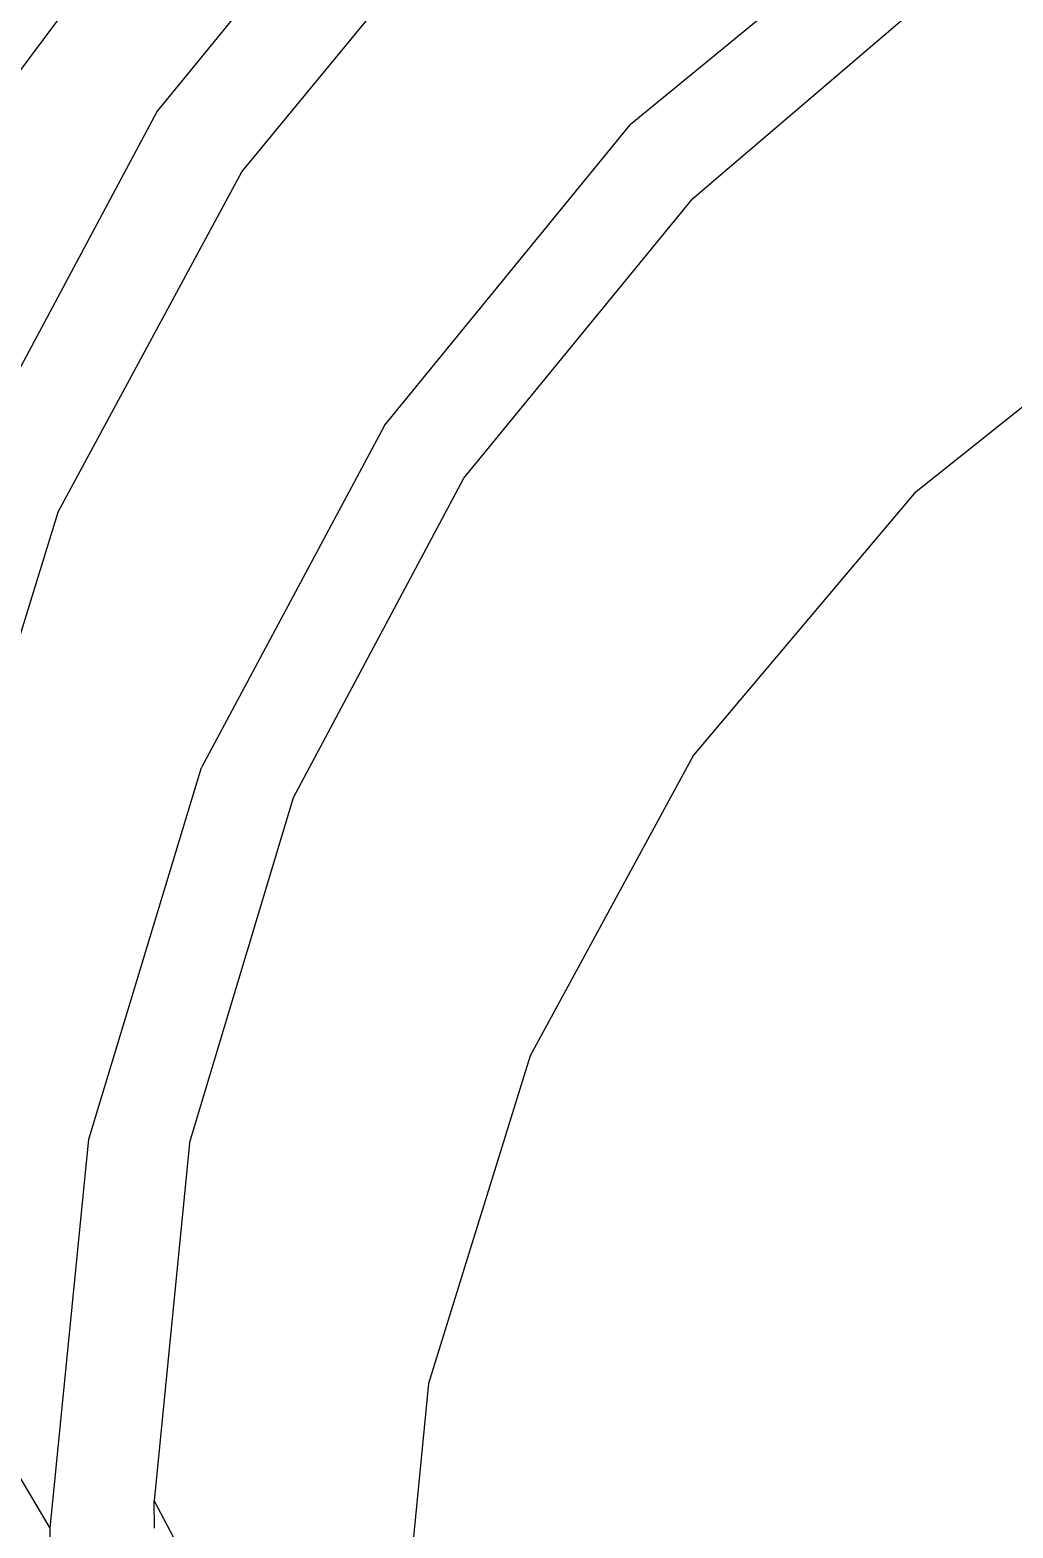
# Model space of a CAD drawing. Extents: x 0 to 153, y -230 to 0.
# Drawn here: x 13.41 to 24.35, y -38.02 to -21.35 of the extents above; entities that cross this region are included whole.
import ezdxf

# ---------------------------------------------------------------- set-up
doc = ezdxf.new("R2010")
doc.units = 0
doc.header["$MEASUREMENT"] = 0
for name, color, linetype in [('Layer1', 252, 'CONTINUOUS'), ('Layer2', 252, 'CONTINUOUS'), ('Layer3', 254, 'CONTINUOUS')]:
    doc.layers.add(name, color=color, linetype=linetype)

msp = doc.modelspace()

# ---------------------------------------------------------------- linework, layer by layer
at = {"layer": 'Layer1', "linetype": 'Continuous', "invisible_edges": 15}
for points in [[(16.827, -18.58, 125.353), (16.827, -18.58, 125.353), (14.592, -21.652, 125.126), (13.506, -19.656, 130.704)], [(16.276, -21.352, 107.578), (16.276, -21.352, 107.578), (16.827, -18.58, 125.353), (14.592, -21.652, 125.126)], [(16.276, -21.352, 107.578), (16.276, -21.352, 107.578), (18.397, -18.874, 107.497), (16.827, -18.58, 125.353)], [(17.006, -22.72, 88.228), (17.006, -22.72, 88.228), (16.276, -21.352, 107.578), (18.397, -18.874, 107.497)], [(18.397, -18.874, 107.497), (18.397, -18.874, 107.497), (17.006, -22.72, 88.228), (19.601, -19.76, 88.154)], [(20.524, -19.82, 85.992), (20.524, -19.82, 85.992), (19.919, -21.45, 83.536), (22.71, -19.091, 83.4)], [(22.71, -19.091, 83.4), (22.71, -19.091, 83.4), (19.919, -21.45, 83.536), (20.811, -22.538, 65.086)], [(23.172, -20.523, 65.045), (23.172, -20.523, 65.045), (20.811, -22.538, 65.086), (22.71, -19.091, 83.4)], [(11.05, -23.411, 158.992), (11.05, -23.411, 158.992), (12.861, -19.203, 221.002), (13.506, -19.656, 130.704)], [(13.506, -19.656, 130.704), (13.506, -19.656, 130.704), (12.898, -20.565, 130.698), (11.05, -23.411, 158.992)], [(14.592, -21.652, 125.126), (14.592, -21.652, 125.126), (12.898, -20.565, 130.698), (13.506, -19.656, 130.704)], [(17.006, -22.72, 88.228), (17.006, -22.72, 88.228), (18.498, -21.915, 85.992), (19.601, -19.76, 88.154)], [(18.498, -21.915, 85.992), (18.498, -21.915, 85.992), (17.568, -24.332, 83.777), (20.524, -19.82, 85.992)], [(17.568, -24.332, 83.777), (17.568, -24.332, 83.777), (19.919, -21.45, 83.536), (20.524, -19.82, 85.992)], [(20.524, -19.82, 85.992), (20.524, -19.82, 85.992), (18.498, -21.915, 85.992), (19.601, -19.76, 88.154)], [(14.592, -21.652, 125.126), (14.592, -21.652, 125.126), (13.212, -22.03, 127.891), (12.898, -20.565, 130.698)], [(23.172, -20.523, 65.045), (23.172, -20.523, 65.045), (20.811, -22.538, 65.086), (22.361, -23.051, 46.27)], [(25.382, -20.825, 46.242), (25.382, -20.825, 46.242), (22.361, -23.051, 46.27), (23.172, -20.523, 65.045)], [(22.612, -23.733, 44.214), (22.612, -23.733, 44.214), (22.361, -23.051, 46.27), (25.382, -20.825, 46.242)], [(24.835, -21.967, 44.214), (24.835, -21.967, 44.214), (22.612, -23.733, 44.214), (25.382, -20.825, 46.242)], [(36.657, -21.097, 2.254), (17.748, -115.146, 2.254), (17.749, -77.244, 2.254)], [(36.657, -21.097, 2.254), (36.657, -208.905, 2.254), (17.748, -115.146, 2.254)], [(36.657, -21.097, 2.254), (17.749, -77.244, 2.254), (17.752, -39.051, 2.254)], [(17.788, -37.896, 2.254), (17.752, -39.049, 2.254), (36.656, -21.095, 2.254)], [(36.563, -21.095, 2.254), (17.887, -36.835, 2.254), (17.788, -37.896, 2.254)], [(36.563, -21.095, 2.254), (36.656, -21.095, 2.254), (17.788, -37.896, 2.254)], [(18.289, -34.654, 2.254), (17.887, -36.835, 2.254), (36.563, -21.095, 2.254)], [(20.648, -29.64, 2.254), (18.289, -34.654, 2.254), (36.563, -21.095, 2.254)], [(36.563, -21.095, 2.254), (20.648, -29.64, 2.254), (25.174, -24.864, 2.254)], [(14.592, -21.652, 125.126), (14.592, -21.652, 125.126), (14.55, -24.165, 107.698), (16.276, -21.352, 107.578)], [(16.276, -21.352, 107.578), (16.276, -21.352, 107.578), (14.55, -24.165, 107.698), (15.121, -25.886, 88.333)], [(17.006, -22.72, 88.228), (17.006, -22.72, 88.228), (15.121, -25.886, 88.333), (16.276, -21.352, 107.578)], [(19.919, -21.45, 83.536), (19.919, -21.45, 83.536), (17.568, -24.332, 83.777), (18.792, -24.897, 65.164)], [(20.811, -22.538, 65.086), (20.811, -22.538, 65.086), (18.792, -24.897, 65.164), (19.919, -21.45, 83.536)], [(13.212, -22.03, 127.891), (13.212, -22.03, 127.891), (14.079, -22.558, 125.089), (14.592, -21.652, 125.126)], [(14.55, -24.165, 107.698), (14.55, -24.165, 107.698), (14.079, -22.558, 125.089), (14.592, -21.652, 125.126)], [(18.498, -21.915, 85.992), (18.498, -21.915, 85.992), (16.806, -24.276, 85.991), (17.006, -22.72, 88.228)], [(17.568, -24.332, 83.777), (17.568, -24.332, 83.777), (16.806, -24.276, 85.991), (18.498, -21.915, 85.992)], [(22.722, -24.449, 42.393), (22.722, -24.449, 42.393), (22.612, -23.733, 44.214), (24.835, -21.967, 44.214)], [(22.722, -24.449, 42.393), (22.722, -24.449, 42.393), (25.687, -22.185, 42.22), (24.835, -21.967, 44.214)], [(14.079, -22.558, 125.089), (12.899, -25.105, 125.501), (12.769, -22.928, 127.892), (13.212, -22.03, 127.891)], [(25.687, -22.185, 42.105), (25.687, -22.185, 42.105), (22.722, -24.449, 42.277), (25.171, -24.865, 15.487)], [(14.079, -22.558, 125.089), (14.55, -24.165, 107.698), (12.899, -25.105, 125.501), (14.079, -22.558, 125.089)], [(20.811, -22.538, 65.086), (20.811, -22.538, 65.086), (18.792, -24.897, 65.164), (19.631, -26.051, 46.328)], [(22.361, -23.051, 46.27), (22.361, -23.051, 46.27), (19.631, -26.051, 46.328), (20.811, -22.538, 65.086)], [(15.121, -25.886, 88.333), (15.121, -25.886, 88.333), (17.006, -22.72, 88.228), (15.481, -26.845, 85.991)], [(15.481, -26.845, 85.991), (15.481, -26.845, 85.991), (16.806, -24.276, 85.991), (17.006, -22.72, 88.228)], [(20.679, -25.817, 44.214), (20.679, -25.817, 44.214), (19.631, -26.051, 46.328), (22.361, -23.051, 46.27)], [(22.612, -23.733, 44.214), (22.612, -23.733, 44.214), (20.679, -25.817, 44.214), (22.361, -23.051, 46.27)], [(20.679, -25.817, 44.214), (20.679, -25.817, 44.214), (20.387, -27.126, 42.533), (22.612, -23.733, 44.214)], [(22.722, -24.449, 42.393), (22.722, -24.449, 42.393), (20.387, -27.126, 42.533), (22.612, -23.733, 44.214)], [(22.612, -23.733, 44.214), (22.722, -24.449, 42.393), (20.387, -27.126, 42.533)], [(13.314, -27.137, 107.848), (13.314, -27.137, 107.848), (14.55, -24.165, 107.698), (12.899, -25.105, 125.501)], [(13.847, -29.254, 88.462), (13.847, -29.254, 88.462), (13.314, -27.137, 107.848), (14.55, -24.165, 107.698)], [(15.121, -25.886, 88.333), (15.121, -25.886, 88.333), (13.847, -29.254, 88.462), (14.55, -24.165, 107.698)], [(16.028, -27.079, 84.041), (16.028, -27.079, 84.041), (15.481, -26.845, 85.991), (16.806, -24.276, 85.991)], [(16.028, -27.079, 84.041), (16.028, -27.079, 84.041), (17.568, -24.332, 83.777), (16.806, -24.276, 85.991)], [(17.568, -24.332, 83.777), (17.568, -24.332, 83.777), (16.028, -27.079, 84.041), (17.148, -27.574, 65.278)], [(18.792, -24.897, 65.164), (18.792, -24.897, 65.164), (17.148, -27.574, 65.278), (17.568, -24.332, 83.777)], [(22.2, -27.609, 16.262), (22.2, -27.609, 16.262), (20.387, -27.126, 42.418), (22.722, -24.449, 42.277)], [(22.722, -24.449, 42.277), (22.722, -24.449, 42.277), (22.2, -27.609, 16.262), (24.48, -25.405, 15.594)], [(25.171, -24.865, 15.487), (25.171, -24.865, 15.487), (24.48, -25.405, 15.594), (22.722, -24.449, 42.277)], [(18.792, -24.897, 65.164), (18.792, -24.897, 65.164), (17.148, -27.574, 65.278), (17.65, -29.368, 46.42)], [(19.631, -26.051, 46.328), (19.631, -26.051, 46.328), (17.65, -29.368, 46.42), (18.792, -24.897, 65.164)], [(24.48, -25.404, 15.594), (25.174, -24.864, 2.254), (20.648, -29.64, 2.254)], [(22.191, -27.619, 16.266), (24.48, -25.404, 15.594), (20.648, -29.64, 2.254)], [(20.679, -25.817, 44.214), (20.679, -25.817, 44.214), (19.087, -28.155, 44.214), (19.631, -26.051, 46.328)], [(19.087, -28.155, 44.214), (19.087, -28.155, 44.214), (20.387, -27.126, 42.533), (20.679, -25.817, 44.214)], [(15.121, -25.886, 88.333), (15.121, -25.886, 88.333), (14.534, -29.611, 85.99), (13.847, -29.254, 88.462)], [(15.481, -26.845, 85.991), (15.481, -26.845, 85.991), (14.534, -29.611, 85.99), (15.121, -25.886, 88.333)], [(17.65, -29.368, 46.42), (17.65, -29.368, 46.42), (19.087, -28.155, 44.214), (19.631, -26.051, 46.328)], [(15.74, -27.735, 84.107), (15.74, -27.735, 84.107), (14.534, -29.611, 85.99), (15.481, -26.845, 85.991)], [(16.028, -27.079, 84.041), (16.028, -27.079, 84.041), (15.74, -27.735, 84.107), (15.481, -26.845, 85.991)], [(13.847, -29.254, 88.462), (13.847, -29.254, 88.462), (13.183, -32.694, 88.599), (13.314, -27.137, 107.848)], [(16.028, -27.079, 84.041), (16.028, -27.079, 84.041), (15.74, -27.735, 84.107), (15.972, -30.403, 65.421)], [(17.148, -27.574, 65.278), (17.148, -27.574, 65.278), (15.972, -30.403, 65.421), (16.028, -27.079, 84.041)], [(20.387, -27.126, 42.533), (20.387, -27.126, 42.533), (18.572, -30.313, 42.653), (17.864, -30.701, 44.215)], [(17.864, -30.701, 44.215), (17.864, -30.701, 44.215), (19.087, -28.155, 44.214), (20.387, -27.126, 42.533)], [(21.225, -28.818, 16.776), (21.225, -28.818, 16.776), (18.572, -30.313, 42.537), (20.387, -27.126, 42.418)], [(20.387, -27.126, 42.418), (20.387, -27.126, 42.418), (21.225, -28.818, 16.776), (22.2, -27.609, 16.262)], [(17.148, -27.574, 65.278), (17.148, -27.574, 65.278), (15.972, -30.403, 65.421), (16.397, -32.82, 46.533)], [(17.65, -29.368, 46.42), (17.65, -29.368, 46.42), (16.397, -32.82, 46.533), (17.148, -27.574, 65.278)], [(20.642, -29.649, 17.192), (22.191, -27.619, 16.266), (20.648, -29.64, 2.254)], [(15.74, -27.735, 84.107), (15.74, -27.735, 84.107), (14.661, -31.176, 84.464), (14.534, -29.611, 85.99)], [(15.74, -27.735, 84.107), (15.228, -33.494, 65.599), (14.661, -31.176, 84.464), (15.74, -27.735, 84.107)], [(15.74, -27.735, 84.107), (15.228, -33.494, 65.599), (15.972, -30.403, 65.421), (15.74, -27.735, 84.107)], [(17.864, -30.701, 44.215), (17.864, -30.701, 44.215), (17.65, -29.368, 46.42), (19.087, -28.155, 44.214)], [(18.572, -30.313, 42.537), (18.572, -30.313, 42.537), (20.417, -29.998, 17.382), (21.225, -28.818, 16.776)], [(13.847, -29.254, 88.462), (13.847, -29.254, 88.462), (13.183, -32.694, 88.599), (14.005, -32.465, 85.989)], [(14.534, -29.611, 85.99), (14.534, -29.611, 85.99), (14.005, -32.465, 85.989), (13.847, -29.254, 88.462)], [(16.397, -32.82, 46.533), (16.397, -32.82, 46.533), (17.65, -29.368, 46.42), (17.029, -33.423, 44.215)], [(17.029, -33.423, 44.215), (17.029, -33.423, 44.215), (17.864, -30.701, 44.215), (17.65, -29.368, 46.42)], [(14.534, -29.611, 85.99), (14.661, -31.176, 84.464), (14.005, -32.465, 85.989), (14.534, -29.611, 85.99)], [(20.642, -29.649, 17.192), (20.648, -29.64, 2.254), (18.289, -34.654, 2.254)], [(20.421, -29.99, 17.379), (20.642, -29.649, 17.192), (18.289, -34.654, 2.254)], [(19.201, -32.241, 18.859), (20.421, -29.99, 17.379), (18.289, -34.654, 2.254)], [(18.572, -30.313, 42.537), (18.572, -30.313, 42.537), (20.417, -29.998, 17.382), (19.114, -32.435, 19.008)], [(18.572, -30.313, 42.653), (18.572, -30.313, 42.653), (17.415, -33.89, 42.748), (17.864, -30.701, 44.215)], [(18.289, -34.654, 21.08), (18.289, -34.654, 21.08), (17.415, -33.89, 42.632), (18.572, -30.313, 42.537)], [(19.114, -32.435, 19.008), (19.114, -32.435, 19.008), (18.289, -34.654, 21.08), (18.572, -30.313, 42.537)], [(15.972, -30.403, 65.421), (15.972, -30.403, 65.421), (15.228, -33.494, 65.599), (15.808, -36.377, 46.659)], [(16.397, -32.82, 46.533), (16.397, -32.82, 46.533), (15.808, -36.377, 46.659), (15.972, -30.403, 65.421)], [(17.415, -33.89, 42.748), (17.415, -33.89, 42.748), (17.029, -33.423, 44.215), (17.864, -30.701, 44.215)], [(14.232, -34.663, 84.836), (14.232, -34.663, 84.836), (14.661, -31.176, 84.464), (14.005, -32.465, 85.989)], [(15.228, -33.494, 65.599), (15.228, -33.494, 65.599), (14.232, -34.663, 84.836), (14.661, -31.176, 84.464)], [(18.289, -34.654, 21.08), (19.201, -32.241, 18.859), (18.289, -34.654, 2.254)], [(14.232, -34.663, 84.836), (14.232, -34.663, 84.836), (14.005, -32.465, 85.989), (13.183, -32.694, 88.599)], [(13.066, -34.864, 88.68), (13.066, -34.864, 88.68), (13.183, -32.694, 88.599), (14.232, -34.663, 84.836)], [(16.613, -36.22, 44.215), (16.613, -36.22, 44.215), (16.397, -32.82, 46.533), (15.808, -36.377, 46.659)], [(16.613, -36.22, 44.215), (16.613, -36.22, 44.215), (17.029, -33.423, 44.215), (16.397, -32.82, 46.533)], [(14.232, -34.663, 84.836), (14.232, -34.663, 84.836), (14.989, -36.505, 65.792), (15.228, -33.494, 65.599)], [(15.808, -36.377, 46.659), (15.808, -36.377, 46.659), (14.989, -36.505, 65.792), (15.228, -33.494, 65.599)], [(17.415, -33.89, 42.748), (17.415, -33.89, 42.748), (16.613, -36.22, 44.215), (17.029, -33.423, 44.215)], [(17.019, -37.602, 42.803), (17.019, -37.602, 42.803), (16.613, -36.22, 44.215), (17.415, -33.89, 42.748)], [(17.887, -36.835, 21.08), (17.887, -36.835, 21.08), (17.019, -37.602, 42.687), (17.415, -33.89, 42.632)], [(18.289, -34.654, 21.08), (18.289, -34.654, 21.08), (17.887, -36.835, 21.08), (17.415, -33.89, 42.632)], [(13.066, -34.864, 88.68), (14.232, -34.663, 84.836), (14.223, -35.221, 84.866)], [(14.223, -35.221, 84.866), (14.232, -34.663, 84.836), (14.989, -36.505, 65.792)], [(17.887, -36.835, 2.254), (18.289, -34.654, 2.254), (17.887, -36.835, 21.08)], [(17.887, -36.835, 21.08), (18.289, -34.654, 21.08), (18.289, -34.654, 2.254)], [(14.223, -194.776, 84.866), (13.066, -195.134, 88.68), (13.066, -34.864, 88.68), (14.223, -35.221, 84.866)], [(15.755, -192.208, 46.705), (15.755, -37.789, 46.705), (14.223, -35.221, 84.866), (14.223, -194.776, 84.866)], [(15.808, -36.377, 46.659), (15.808, -36.377, 46.659), (16.613, -36.22, 44.215), (17.019, -37.602, 42.803)], [(14.989, -36.505, 65.792), (15.808, -36.377, 46.659), (15.755, -37.789, 46.705)], [(15.755, -37.789, 46.705), (15.808, -36.377, 46.659), (17.019, -37.602, 42.803), (17.019, -37.658, 42.803)], [(17.019, -37.658, 42.688), (17.019, -37.658, 42.688), (17.752, -39.049, 21.08), (17.887, -36.835, 21.08)], [(17.887, -36.835, 21.08), (17.887, -36.835, 21.08), (17.019, -37.602, 42.687), (17.019, -37.658, 42.688)], [(17.788, -37.896, 21.08), (17.887, -36.835, 2.254), (17.788, -37.896, 2.254)], [(17.788, -37.896, 21.08), (17.887, -36.835, 21.08), (17.887, -36.835, 2.254)], [(17.019, -37.658, 42.803), (15.755, -37.789, 46.705), (15.755, -192.208, 46.705), (17.019, -192.339, 42.803)], [(17.019, -37.658, 42.688), (17.019, -192.339, 42.688), (17.752, -190.949, 21.08), (17.752, -39.049, 21.08)], [(17.752, -39.049, 21.08), (17.788, -37.896, 2.254), (17.752, -39.049, 2.254)], [(17.788, -37.896, 2.254), (17.788, -37.896, 21.08), (17.752, -39.049, 21.08)]]:
    msp.add_3dface(points, dxfattribs=at)
at = {"layer": 'Layer2', "linetype": 'Continuous'}
for points, invisible_edges in [([(17.684, -18.757, 85.378), (17.684, -18.757, 85.378), (14.824, -22.251, 85.384), (14.576, -20.093, 105.492)], 13), ([(14.824, -22.251, 85.384), (14.824, -22.251, 85.384), (17.684, -18.757, 85.378), (17.735, -18.807, 85.075)], 15), ([(17.735, -18.807, 85.075), (17.735, -18.807, 85.075), (14.882, -22.291, 85.079), (14.824, -22.251, 85.384)], 15), ([(17.735, -18.807, 85.075), (17.735, -18.807, 85.075), (17.86, -18.932, 84.79), (14.882, -22.291, 85.079)], 15), ([(25.204, -23.189, 2.716), (25.204, -23.189, 2.716), (23.881, -20.684, 41.754), (27.409, -18.795, 41.741)], 11), ([(17.86, -18.932, 84.79), (17.86, -18.932, 84.79), (15.029, -22.388, 84.793), (14.882, -22.291, 85.079)], 15), ([(15.029, -22.388, 84.793), (15.029, -22.388, 84.793), (18.047, -19.119, 84.577), (17.86, -18.932, 84.79)], 15), ([(18.047, -19.119, 84.577), (18.047, -19.119, 84.577), (15.25, -22.536, 84.578), (15.029, -22.388, 84.793)], 15), ([(15.25, -22.536, 84.578), (15.25, -22.536, 84.578), (16.7, -21.016, 84.475), (18.047, -19.119, 84.577)], 15), ([(18.33, -19.428, 84.417), (18.33, -19.428, 84.417), (16.7, -21.016, 84.475), (15.564, -22.793, 84.419)], 15), ([(18.33, -19.428, 84.417), (18.33, -19.428, 84.417), (18.419, -19.518, 84.313), (15.564, -22.793, 84.419)], 15), ([(15.564, -22.793, 84.419), (15.564, -22.793, 84.419), (15.666, -22.862, 84.314), (18.419, -19.518, 84.313)], 15), ([(15.666, -22.862, 84.314), (15.666, -22.862, 84.314), (18.479, -19.579, 84.173), (18.419, -19.518, 84.313)], 15), ([(18.479, -19.579, 84.173), (18.479, -19.579, 84.173), (15.736, -22.909, 84.175), (15.666, -22.862, 84.314)], 15), ([(18.479, -19.579, 84.173), (18.479, -19.579, 84.173), (18.504, -19.604, 84.022), (15.736, -22.909, 84.175)], 15), ([(15.736, -22.909, 84.175), (15.736, -22.909, 84.175), (15.764, -22.929, 84.024), (18.504, -19.604, 84.022)], 15), ([(19.283, -21.055, 63.266), (19.283, -21.055, 63.266), (15.764, -22.929, 84.024), (18.504, -19.604, 84.022)], 11), ([(23.436, -19.655, 43.206), (23.436, -19.655, 43.206), (20.088, -22.405, 43.208), (19.283, -21.055, 63.266)], 13), ([(20.088, -22.404, 43.208), (20.088, -22.404, 43.208), (23.479, -19.718, 42.89), (23.436, -19.654, 43.206)], 15), ([(20.088, -22.404, 43.208), (20.088, -22.404, 43.208), (20.142, -22.458, 42.892), (23.479, -19.718, 42.89)], 15), ([(20.142, -22.458, 42.892), (20.142, -22.458, 42.892), (23.585, -19.876, 42.598), (23.479, -19.718, 42.89)], 15), ([(23.585, -19.876, 42.598), (23.585, -19.876, 42.598), (20.277, -22.592, 42.599), (20.142, -22.458, 42.892)], 15), ([(20.277, -22.592, 42.599), (20.277, -22.592, 42.599), (23.742, -20.111, 42.387), (23.585, -19.876, 42.598)], 15), ([(14.576, -20.093, 105.492), (14.576, -20.093, 105.492), (12.642, -23.222, 105.625), (12.508, -20.02, 126.185)], 15), ([(14.824, -22.251, 85.384), (14.824, -22.251, 85.384), (12.642, -23.222, 105.625), (14.576, -20.093, 105.492)], 15), ([(20.477, -22.792, 42.387), (20.477, -22.792, 42.387), (20.277, -22.592, 42.599), (23.742, -20.111, 42.387)], 15), ([(20.477, -22.792, 42.387), (20.477, -22.792, 42.387), (23.119, -20.776, 42.315), (23.742, -20.111, 42.387)], 15), ([(20.626, -23.065, 42.26), (20.626, -23.065, 42.26), (23.119, -20.776, 42.315), (23.754, -20.492, 42.256)], 15), ([(20.626, -23.065, 42.26), (20.626, -23.065, 42.26), (23.819, -20.59, 42.151), (23.754, -20.492, 42.256)], 15), ([(23.819, -20.59, 42.151), (23.819, -20.59, 42.151), (20.706, -23.145, 42.155), (20.626, -23.065, 42.26)], 15), ([(20.706, -23.145, 42.155), (20.706, -23.145, 42.155), (23.863, -20.656, 42.015), (23.819, -20.59, 42.151)], 15), ([(23.863, -20.656, 42.015), (23.863, -20.656, 42.015), (20.761, -23.2, 42.02), (20.706, -23.145, 42.155)], 15), ([(20.761, -23.2, 42.02), (20.761, -23.2, 42.02), (23.217, -21.146, 41.871), (23.863, -20.656, 42.015)], 15), ([(23.119, -20.776, 42.315), (23.119, -20.776, 42.315), (20.04, -23.484, 42.322), (20.477, -22.792, 42.387)], 15), ([(23.119, -20.776, 42.315), (23.119, -20.776, 42.315), (20.04, -23.484, 42.322), (20.626, -23.065, 42.26)], 15), ([(23.881, -20.684, 41.754), (23.881, -20.684, 41.754), (23.217, -21.147, 41.755), (25.204, -23.189, 2.716)], 13), ([(15.564, -22.793, 84.419), (15.564, -22.793, 84.419), (16.7, -21.016, 84.475), (14.563, -24.139, 84.479)], 15), ([(16.7, -21.016, 84.475), (16.7, -21.016, 84.475), (15.25, -22.536, 84.578), (14.563, -24.139, 84.479)], 15), ([(19.283, -21.055, 63.266), (19.283, -21.055, 63.266), (17.034, -23.682, 63.352), (15.764, -22.929, 84.024)], 15), ([(19.283, -21.055, 63.266), (19.283, -21.055, 63.266), (17.034, -23.682, 63.352), (20.088, -22.405, 43.208)], 15), ([(17.466, -40.401, -0.005), (76.5, -21.097, -0.005), (36.656, -21.095, -0.005)], 15), ([(17.466, -40.216, -0.005), (33.3, -21.371, -0.005), (36.563, -21.095, -0.005)], 15), ([(17.466, -40.401, -0.005), (17.466, -40.216, -0.005), (36.563, -21.095, -0.005), (36.656, -21.095, -0.005)], 15), ([(135.534, -40.403, -0.005), (17.466, -40.401, -0.005), (76.5, -21.097, -0.005)], 15), ([(20.761, -23.2, 42.02), (20.761, -23.2, 42.02), (20.783, -23.223, 41.876), (23.217, -21.146, 41.871)], 15), ([(25.204, -23.189, 2.716), (25.204, -23.189, 2.716), (20.783, -23.224, 41.761), (23.217, -21.147, 41.755)], 11), ([(17.466, -40.216, -0.005), (29.632, -22.395, -0.005), (33.3, -21.371, -0.005)], 15), ([(14.824, -22.251, 85.384), (14.824, -22.251, 85.384), (12.695, -26.23, 85.392), (12.642, -23.222, 105.625)], 13), ([(12.695, -26.23, 85.392), (12.695, -26.23, 85.392), (14.882, -22.291, 85.079), (14.824, -22.251, 85.384)], 15), ([(14.882, -22.291, 85.079), (14.882, -22.291, 85.079), (12.759, -26.257, 85.085), (12.695, -26.23, 85.392)], 15), ([(12.759, -26.257, 85.085), (12.759, -26.257, 85.085), (14.882, -22.291, 85.079), (15.029, -22.388, 84.793)], 15), ([(15.029, -22.388, 84.793), (15.029, -22.388, 84.793), (12.759, -26.257, 85.085), (12.921, -26.324, 84.796)], 15), ([(15.25, -22.536, 84.578), (15.25, -22.536, 84.578), (15.029, -22.388, 84.793), (12.921, -26.324, 84.796)], 15), ([(17.034, -23.682, 63.352), (17.034, -23.682, 63.352), (17.352, -25.748, 43.213), (20.088, -22.405, 43.208)], 11), ([(17.352, -25.746, 43.213), (17.352, -25.746, 43.213), (20.142, -22.458, 42.892), (20.088, -22.404, 43.208)], 15), ([(20.142, -22.458, 42.892), (20.142, -22.458, 42.892), (17.415, -25.788, 42.896), (17.352, -25.746, 43.213)], 15), ([(17.415, -25.788, 42.896), (17.415, -25.788, 42.896), (20.142, -22.458, 42.892), (20.277, -22.592, 42.599)], 15), ([(17.466, -40.216, -0.005), (26.234, -24.125, -0.005), (29.632, -22.395, -0.005)], 15), ([(13.167, -26.426, 84.579), (13.167, -26.426, 84.579), (12.921, -26.324, 84.796), (15.25, -22.536, 84.578)], 15), ([(14.563, -24.139, 84.479), (14.563, -24.139, 84.479), (15.25, -22.536, 84.578), (13.167, -26.426, 84.579)], 15), ([(20.277, -22.592, 42.599), (20.277, -22.592, 42.599), (17.573, -25.894, 42.601), (17.415, -25.788, 42.896)], 15), ([(17.573, -25.894, 42.601), (17.573, -25.894, 42.601), (20.477, -22.792, 42.387), (20.277, -22.592, 42.599)], 15), ([(15.564, -22.793, 84.419), (15.564, -22.793, 84.419), (14.563, -24.139, 84.479), (13.499, -26.624, 84.422)], 15), ([(13.499, -26.624, 84.422), (13.499, -26.624, 84.422), (15.666, -22.862, 84.314), (15.564, -22.793, 84.419)], 15), ([(17.573, -25.894, 42.601), (17.573, -25.894, 42.601), (17.809, -26.051, 42.388), (20.477, -22.792, 42.387)], 15), ([(17.809, -26.051, 42.388), (17.809, -26.051, 42.388), (20.04, -23.484, 42.322), (20.477, -22.792, 42.387)], 15), ([(13.611, -26.671, 84.316), (13.611, -26.671, 84.316), (13.499, -26.624, 84.422), (15.666, -22.862, 84.314)], 15), ([(15.666, -22.862, 84.314), (15.666, -22.862, 84.314), (15.736, -22.909, 84.175), (13.611, -26.671, 84.316)], 15), ([(13.611, -26.671, 84.316), (13.611, -26.671, 84.316), (13.686, -26.703, 84.177), (15.736, -22.909, 84.175)], 15), ([(13.686, -26.703, 84.177), (13.686, -26.703, 84.177), (15.764, -22.929, 84.024), (15.736, -22.909, 84.175)], 15), ([(13.686, -26.703, 84.177), (13.686, -26.703, 84.177), (13.716, -26.716, 84.027), (15.764, -22.929, 84.024)], 15), ([(17.034, -23.682, 63.352), (17.034, -23.682, 63.352), (13.716, -26.716, 84.027), (15.764, -22.929, 84.024)], 11), ([(20.04, -23.484, 42.322), (20.04, -23.484, 42.322), (18.053, -26.213, 42.261), (20.626, -23.065, 42.26)], 15), ([(18.053, -26.213, 42.261), (18.053, -26.213, 42.261), (20.706, -23.145, 42.155), (20.626, -23.065, 42.26)], 15), ([(20.706, -23.145, 42.155), (20.706, -23.145, 42.155), (18.148, -26.276, 42.155), (18.053, -26.213, 42.261)], 15), ([(18.148, -26.276, 42.155), (18.148, -26.276, 42.155), (20.761, -23.2, 42.02), (20.706, -23.145, 42.155)], 15), ([(20.761, -23.2, 42.02), (20.761, -23.2, 42.02), (18.211, -26.319, 42.02), (18.148, -26.276, 42.155)], 15), ([(18.211, -26.319, 42.02), (18.211, -26.319, 42.02), (20.783, -23.223, 41.876), (20.761, -23.2, 42.02)], 15), ([(20.783, -23.223, 41.876), (20.783, -23.223, 41.876), (18.237, -26.336, 41.876), (18.211, -26.319, 42.02)], 15), ([(22.098, -25.74, 2.728), (22.098, -25.74, 2.728), (18.237, -26.337, 41.76), (20.783, -23.224, 41.761)], 11), ([(20.783, -23.224, 41.761), (20.783, -23.224, 41.761), (22.098, -25.74, 2.728), (25.204, -23.189, 2.716)], 15), ([(22.098, -25.743, 2.728), (25.204, -23.192, 2.716), (25.427, -23.526, 1.234), (22.381, -26.024, 1.242)], 15), ([(20.04, -23.484, 42.322), (20.04, -23.484, 42.322), (17.809, -26.051, 42.388), (17.825, -26.316, 42.324)], 15), ([(18.053, -26.213, 42.261), (18.053, -26.213, 42.261), (17.825, -26.316, 42.324), (20.04, -23.484, 42.322)], 15), ([(22.381, -26.024, 1.242), (25.427, -23.526, 1.234), (26.234, -24.125, -0.005), (23.252, -26.501, -0.005)], 11), ([(13.716, -26.716, 84.027), (13.716, -26.716, 84.027), (15.203, -26.665, 63.479), (17.034, -23.682, 63.352)], 15), ([(17.352, -25.748, 43.213), (17.352, -25.748, 43.213), (15.203, -26.665, 63.479), (17.034, -23.682, 63.352)], 15), ([(12.939, -27.69, 84.483), (12.939, -27.69, 84.483), (13.167, -26.426, 84.579), (14.563, -24.139, 84.479)], 15), ([(14.563, -24.139, 84.479), (14.563, -24.139, 84.479), (13.499, -26.624, 84.422), (12.939, -27.69, 84.483)], 15), ([(17.466, -40.216, -0.005), (23.252, -26.501, -0.005), (26.234, -24.125, -0.005)], 15), ([(17.352, -25.748, 43.213), (17.352, -25.748, 43.213), (15.316, -29.554, 43.221), (15.203, -26.665, 63.479)], 13), ([(15.316, -29.552, 43.221), (15.316, -29.552, 43.221), (17.415, -25.788, 42.896), (17.352, -25.746, 43.213)], 15), ([(17.415, -25.788, 42.896), (17.415, -25.788, 42.896), (15.384, -29.581, 42.902), (15.316, -29.552, 43.221)], 15), ([(15.384, -29.581, 42.902), (15.384, -29.581, 42.902), (17.573, -25.894, 42.601), (17.415, -25.788, 42.896)], 15), ([(18.237, -26.337, 41.76), (18.237, -26.337, 41.76), (19.56, -28.841, 2.749), (22.098, -25.74, 2.728)], 15), ([(19.56, -28.843, 2.749), (22.098, -25.743, 2.728), (22.381, -26.024, 1.242), (19.887, -29.06, 1.256)], 15), ([(17.573, -25.894, 42.601), (17.573, -25.894, 42.601), (15.559, -29.653, 42.605), (15.384, -29.581, 42.902)], 15), ([(15.559, -29.653, 42.605), (15.559, -29.653, 42.605), (17.809, -26.051, 42.388), (17.573, -25.894, 42.601)], 15), ([(17.809, -26.051, 42.388), (17.809, -26.051, 42.388), (15.822, -29.762, 42.389), (15.559, -29.653, 42.605)], 15), ([(15.822, -29.762, 42.389), (15.822, -29.762, 42.389), (17.825, -26.316, 42.324), (17.809, -26.051, 42.388)], 15), ([(19.887, -29.06, 1.256), (22.381, -26.024, 1.242), (23.252, -26.501, -0.005), (20.793, -29.419, -0.005)], 11), ([(17.825, -26.316, 42.324), (17.825, -26.316, 42.324), (15.954, -29.887, 42.321), (15.822, -29.762, 42.389)], 15), ([(15.954, -29.887, 42.321), (15.954, -29.887, 42.321), (18.053, -26.213, 42.261), (17.825, -26.316, 42.324)], 15), ([(18.053, -26.213, 42.261), (18.053, -26.213, 42.261), (16.134, -29.802, 42.258), (15.954, -29.887, 42.321)], 15), ([(16.134, -29.802, 42.258), (16.134, -29.802, 42.258), (18.148, -26.276, 42.155), (18.053, -26.213, 42.261)], 15), ([(18.148, -26.276, 42.155), (18.148, -26.276, 42.155), (16.241, -29.846, 42.152), (16.134, -29.802, 42.258)], 15), ([(16.241, -29.846, 42.152), (16.241, -29.846, 42.152), (18.211, -26.319, 42.02), (18.148, -26.276, 42.155)], 15), ([(18.211, -26.319, 42.02), (18.211, -26.319, 42.02), (16.312, -29.875, 42.015), (16.241, -29.846, 42.152)], 15), ([(16.312, -29.875, 42.015), (16.312, -29.875, 42.015), (18.237, -26.336, 41.876), (18.211, -26.319, 42.02)], 15), ([(18.237, -26.336, 41.876), (18.237, -26.336, 41.876), (16.34, -29.887, 41.869), (16.312, -29.875, 42.015)], 15), ([(19.56, -28.841, 2.749), (19.56, -28.841, 2.749), (16.34, -29.888, 41.753), (18.237, -26.337, 41.76)], 11), ([(12.229, -30.769, 84.425), (12.229, -30.769, 84.425), (12.939, -27.69, 84.483), (13.499, -26.624, 84.422)], 15), ([(13.499, -26.624, 84.422), (13.499, -26.624, 84.422), (13.611, -26.671, 84.316), (12.229, -30.769, 84.425)], 15), ([(15.203, -26.665, 63.479), (15.203, -26.665, 63.479), (13.893, -29.816, 63.639), (13.716, -26.716, 84.027)], 15), ([(15.316, -29.554, 43.221), (15.316, -29.554, 43.221), (13.893, -29.816, 63.639), (15.203, -26.665, 63.479)], 15), ([(17.466, -40.216, -0.005), (20.793, -29.419, -0.005), (23.252, -26.501, -0.005)], 15), ([(12.229, -30.769, 84.425), (12.229, -30.769, 84.425), (12.345, -30.793, 84.318), (13.611, -26.671, 84.316)], 15), ([(13.611, -26.671, 84.316), (13.611, -26.671, 84.316), (13.686, -26.703, 84.177), (12.345, -30.793, 84.318)], 15), ([(13.686, -26.703, 84.177), (13.686, -26.703, 84.177), (12.422, -30.809, 84.18), (12.345, -30.793, 84.318)], 15), ([(12.422, -30.809, 84.18), (12.422, -30.809, 84.18), (13.716, -26.716, 84.027), (13.686, -26.703, 84.177)], 15), ([(13.716, -26.716, 84.027), (13.716, -26.716, 84.027), (12.452, -30.815, 84.031), (12.422, -30.809, 84.18)], 15), ([(13.716, -26.716, 84.027), (13.716, -26.716, 84.027), (12.452, -30.815, 84.031), (13.893, -29.816, 63.639)], 13), ([(19.56, -28.841, 2.749), (19.56, -28.841, 2.749), (17.671, -32.371, 2.78), (16.34, -29.888, 41.753)], 15), ([(17.671, -32.374, 2.78), (19.56, -28.843, 2.749), (19.887, -29.06, 1.256), (18.026, -32.52, 1.277)], 15), ([(18.026, -32.52, 1.277), (19.887, -29.06, 1.256), (20.793, -29.419, -0.005), (18.973, -32.762, -0.005)], 11), ([(17.466, -40.216, -0.005), (20.793, -29.419, -0.005), (18.973, -32.762, -0.005)], 15), ([(15.316, -29.554, 43.221), (15.316, -29.554, 43.221), (13.064, -33.259, 63.837), (13.893, -29.816, 63.639)], 15), ([(13.064, -33.259, 63.837), (13.064, -33.259, 63.837), (14.063, -33.69, 43.232), (15.316, -29.554, 43.221)], 11), ([(14.063, -33.689, 43.232), (14.063, -33.689, 43.232), (15.384, -29.581, 42.902), (15.316, -29.552, 43.221)], 15), ([(15.384, -29.581, 42.902), (15.384, -29.581, 42.902), (14.133, -33.703, 42.909), (14.063, -33.689, 43.232)], 15), ([(14.133, -33.703, 42.909), (14.133, -33.703, 42.909), (15.559, -29.653, 42.605), (15.384, -29.581, 42.902)], 15), ([(15.559, -29.653, 42.605), (15.559, -29.653, 42.605), (14.318, -33.74, 42.609), (14.133, -33.703, 42.909)], 15), ([(14.318, -33.74, 42.609), (14.318, -33.74, 42.609), (15.822, -29.762, 42.389), (15.559, -29.653, 42.605)], 15), ([(13.893, -29.816, 63.639), (13.893, -29.816, 63.639), (13.064, -33.259, 63.837), (12.452, -30.815, 84.031)], 15), ([(15.822, -29.762, 42.389), (15.822, -29.762, 42.389), (14.598, -33.796, 42.39), (14.318, -33.74, 42.609)], 15), ([(14.598, -33.796, 42.39), (14.598, -33.796, 42.39), (15.954, -29.887, 42.321), (15.822, -29.762, 42.389)], 15), ([(14.805, -33.741, 42.316), (14.805, -33.741, 42.316), (16.134, -29.802, 42.258), (15.954, -29.887, 42.321)], 15), ([(16.134, -29.802, 42.258), (16.134, -29.802, 42.258), (14.959, -33.688, 42.253), (14.805, -33.741, 42.316)], 15), ([(14.959, -33.688, 42.253), (14.959, -33.688, 42.253), (16.241, -29.846, 42.152), (16.134, -29.802, 42.258)], 15), ([(15.954, -29.887, 42.321), (15.954, -29.887, 42.321), (14.805, -33.741, 42.316), (14.598, -33.796, 42.39)], 15), ([(16.241, -29.846, 42.152), (16.241, -29.846, 42.152), (15.077, -33.711, 42.145), (14.959, -33.688, 42.253)], 15), ([(15.077, -33.711, 42.145), (15.077, -33.711, 42.145), (16.312, -29.875, 42.015), (16.241, -29.846, 42.152)], 15), ([(16.312, -29.875, 42.015), (16.312, -29.875, 42.015), (15.154, -33.726, 42.005), (15.077, -33.711, 42.145)], 15), ([(15.154, -33.726, 42.005), (15.154, -33.726, 42.005), (16.34, -29.887, 41.869), (16.312, -29.875, 42.015)], 15), ([(16.34, -29.887, 41.869), (16.34, -29.887, 41.869), (15.184, -33.731, 41.855), (15.154, -33.726, 42.005)], 15), ([(16.508, -36.209, 2.822), (16.508, -36.209, 2.822), (15.184, -33.733, 41.739), (16.34, -29.888, 41.753)], 11), ([(17.671, -32.371, 2.78), (17.671, -32.371, 2.78), (16.508, -36.209, 2.822), (16.34, -29.888, 41.753)], 15), ([(16.508, -36.211, 2.822), (17.671, -32.374, 2.78), (18.026, -32.52, 1.277), (16.874, -36.285, 1.306)], 15), ([(16.874, -36.285, 1.306), (18.026, -32.52, 1.277), (18.973, -32.762, -0.005), (17.843, -36.408, -0.005)], 11), ([(17.466, -40.216, -0.005), (18.973, -32.762, -0.005), (17.843, -36.408, -0.005)], 15), ([(14.063, -33.69, 43.232), (14.063, -33.69, 43.232), (12.815, -36.643, 63.64), (13.064, -33.259, 63.837)], 15), ([(12.815, -36.643, 63.64), (12.815, -36.643, 63.64), (13.633, -38.016, 43.244), (14.063, -33.69, 43.232)], 11), ([(13.633, -38.014, 43.244), (13.633, -38.014, 43.244), (14.133, -33.703, 42.909), (14.063, -33.689, 43.232)], 15), ([(14.133, -33.703, 42.909), (14.133, -33.703, 42.909), (13.744, -38.014, 42.825), (13.633, -38.014, 43.244)], 15), ([(14.318, -33.74, 42.609), (14.318, -33.74, 42.609), (14.133, -33.703, 42.909), (13.744, -38.014, 42.825)], 15), ([(13.744, -38.014, 42.825), (13.744, -38.014, 42.825), (13.889, -38.014, 42.614), (14.318, -33.74, 42.609)], 15), ([(14.318, -33.74, 42.609), (14.318, -33.74, 42.609), (14.598, -33.796, 42.39), (13.889, -38.014, 42.614)], 15), ([(14.598, -33.796, 42.39), (14.598, -33.796, 42.39), (14.021, -38.014, 42.491), (13.889, -38.014, 42.614)], 15), ([(14.021, -38.014, 42.491), (14.021, -38.014, 42.491), (14.406, -37.713, 42.308), (14.598, -33.796, 42.39)], 15), ([(14.406, -37.713, 42.308), (14.406, -37.713, 42.308), (14.805, -33.741, 42.316), (14.598, -33.796, 42.39)], 15), ([(14.805, -33.741, 42.316), (14.805, -33.741, 42.316), (14.552, -37.713, 42.247), (14.406, -37.713, 42.308)], 15), ([(14.552, -37.713, 42.247), (14.552, -37.713, 42.247), (14.959, -33.688, 42.253), (14.805, -33.741, 42.316)], 15), ([(14.959, -33.688, 42.253), (14.959, -33.688, 42.253), (15.077, -33.711, 42.145), (14.552, -37.713, 42.247)], 15), ([(15.077, -33.711, 42.145), (15.077, -33.711, 42.145), (14.678, -37.712, 42.137), (14.552, -37.713, 42.247)], 15), ([(14.678, -37.712, 42.137), (14.678, -37.712, 42.137), (15.154, -33.726, 42.005), (15.077, -33.711, 42.145)], 15), ([(14.678, -37.712, 42.137), (14.678, -37.712, 42.137), (14.761, -37.712, 41.992), (15.154, -33.726, 42.005)], 15), ([(15.154, -33.726, 42.005), (15.154, -33.726, 42.005), (15.184, -33.731, 41.855), (14.761, -37.712, 41.992)], 15), ([(14.761, -37.712, 41.992), (14.761, -37.712, 41.992), (14.791, -37.711, 41.836), (15.184, -33.731, 41.855)], 15), ([(15.184, -33.733, 41.739), (15.184, -33.733, 41.739), (14.791, -37.713, 41.721), (16.508, -36.209, 2.822)], 13), ([(16.508, -36.209, 2.822), (16.508, -36.209, 2.822), (16.109, -40.213, 2.871), (14.791, -37.713, 41.721)], 15), ([(16.109, -40.216, 2.871), (16.508, -36.211, 2.822), (16.874, -36.285, 1.306), (16.468, -40.216, 1.341)], 15), ([(16.468, -40.216, 1.341), (16.874, -36.285, 1.306), (17.843, -36.408, -0.005), (17.466, -40.216, -0.005)], 3), ([(14.406, -37.713, 42.308), (14.406, -37.713, 42.308), (14.405, -38.014, 42.307), (14.021, -38.014, 42.491)], 15), ([(14.552, -37.713, 42.247), (14.552, -37.713, 42.247), (14.405, -38.014, 42.307), (14.406, -37.713, 42.308)], 15), ([(14.552, -37.713, 42.247), (14.552, -37.713, 42.247), (14.55, -38.015, 42.248), (14.405, -38.014, 42.307)], 15), ([(14.678, -37.712, 42.137), (14.678, -37.712, 42.137), (14.552, -37.713, 42.247), (14.55, -38.015, 42.248)], 15), ([(14.678, -37.712, 42.137), (14.678, -37.712, 42.137), (14.678, -38.015, 42.137), (14.55, -38.015, 42.248)], 15), ([(14.678, -38.015, 42.137), (14.761, -37.712, 41.992), (14.678, -37.712, 42.137), (14.678, -38.015, 42.137)], 15), ([(14.761, -37.712, 41.992), (14.761, -37.712, 41.992), (14.762, -38.015, 41.989), (14.678, -38.015, 42.137)], 15), ([(14.791, -37.711, 41.836), (14.791, -37.711, 41.836), (14.761, -37.712, 41.992), (14.762, -38.015, 41.989)], 15), ([(14.791, -37.711, 41.836), (14.791, -37.711, 41.836), (14.792, -38.015, 41.836), (14.762, -38.015, 41.989)], 15), ([(16.109, -40.213, 2.871), (16.109, -40.586, 2.871), (14.792, -38.016, 41.72), (14.791, -37.713, 41.721)], 3), ([(13.744, -191.982, 42.825), (13.634, -191.981, 43.244), (13.633, -38.014, 43.244), (13.744, -38.014, 42.825)], 15), ([(13.889, -38.014, 42.614), (13.744, -38.014, 42.825), (13.744, -191.982, 42.825), (13.889, -191.982, 42.614)], 15), ([(14.021, -191.982, 42.491), (13.889, -191.982, 42.614), (13.889, -38.014, 42.614), (14.021, -38.014, 42.491)], 15), ([(14.405, -38.014, 42.307), (14.021, -38.014, 42.491), (14.021, -191.982, 42.491), (14.406, -191.982, 42.307)], 15), ([(14.551, -191.982, 42.248), (14.406, -191.982, 42.307), (14.405, -38.014, 42.307), (14.55, -38.015, 42.248)], 15), ([(14.55, -38.015, 42.248), (14.678, -38.015, 42.137), (14.678, -191.982, 42.137), (14.551, -191.982, 42.248)], 15), ([(14.762, -191.982, 41.989), (14.678, -191.982, 42.137), (14.678, -38.015, 42.137), (14.762, -38.015, 41.989)], 15), ([(14.792, -38.015, 41.836), (14.762, -38.015, 41.989), (14.762, -191.982, 41.989), (14.792, -191.981, 41.836)], 15)]:
    msp.add_3dface(points, dxfattribs=dict(at, invisible_edges=invisible_edges))
msp.add_3dface([(13.633, -191.982, 43.244), (13.633, -38.016, 43.244), (11.996, -35.271, 84.036), (11.996, -194.727, 84.036)], dxfattribs=at)
at = {"layer": 'Layer3', "linetype": 'Continuous'}
for points, invisible_edges in [([(6.378, -36.613, 205.002), (146.622, -36.613, 205.002), (125.24, -8.747, 205.002), (35.228, -7.764, 205.002)], 15), ([(35.228, -7.764, 205.002), (27.76, -8.747, 205.002), (6.378, -36.613, 205.002)], 14), ([(7.361, -29.145, 205.002), (6.378, -36.613, 205.002), (27.76, -8.747, 205.002)], 14), ([(27.76, -8.747, 205.002), (20.802, -11.628, 205.002), (7.361, -29.145, 205.002)], 14), ([(20.802, -11.628, 205.002), (10.243, -22.187, 205.002), (7.361, -29.145, 205.002)], 13), ([(20.802, -11.628, 205.002), (10.243, -22.187, 205.002), (14.827, -16.212, 205.002)], 5), ([(8.477, -18.208, 221.651), (9.807, -21.751, 221.651), (14.391, -15.776, 221.651)], 15), ([(9.807, -21.751, 221.651), (14.391, -15.776, 221.651), (14.827, -16.212, 205.002)], 14), ([(9.807, -21.751, 221.651), (14.827, -16.212, 205.002), (10.243, -22.187, 205.002)], 15), ([(11.768, -23.848, 207.222), (16.34, -17.725, 207.222), (136.66, -17.725, 207.222), (141.233, -23.848, 207.222)], 10), ([(12.614, -21.346, 223.079), (16.34, -17.725, 207.222), (11.768, -23.848, 207.222)], 15), ([(143.877, -31.019, 207.222), (141.233, -23.848, 207.222), (11.768, -23.848, 207.222), (9.123, -31.019, 207.222)], 10), ([(8.541, -36.557, 207.222), (9.123, -31.019, 207.222), (143.877, -31.019, 207.222), (144.459, -36.557, 207.222)], 10), ([(146.622, -36.613, 205.002), (6.378, -36.613, 205.002), (6.378, -193.677, 205.002), (146.622, -193.677, 205.002)], 15), ([(144.459, -36.557, 207.222), (8.541, -36.557, 207.222), (8.541, -82.696, 207.222), (144.459, -82.696, 207.222)], 15)]:
    msp.add_3dface(points, dxfattribs=dict(at, invisible_edges=invisible_edges))

doc.saveas('drawing.dxf')
